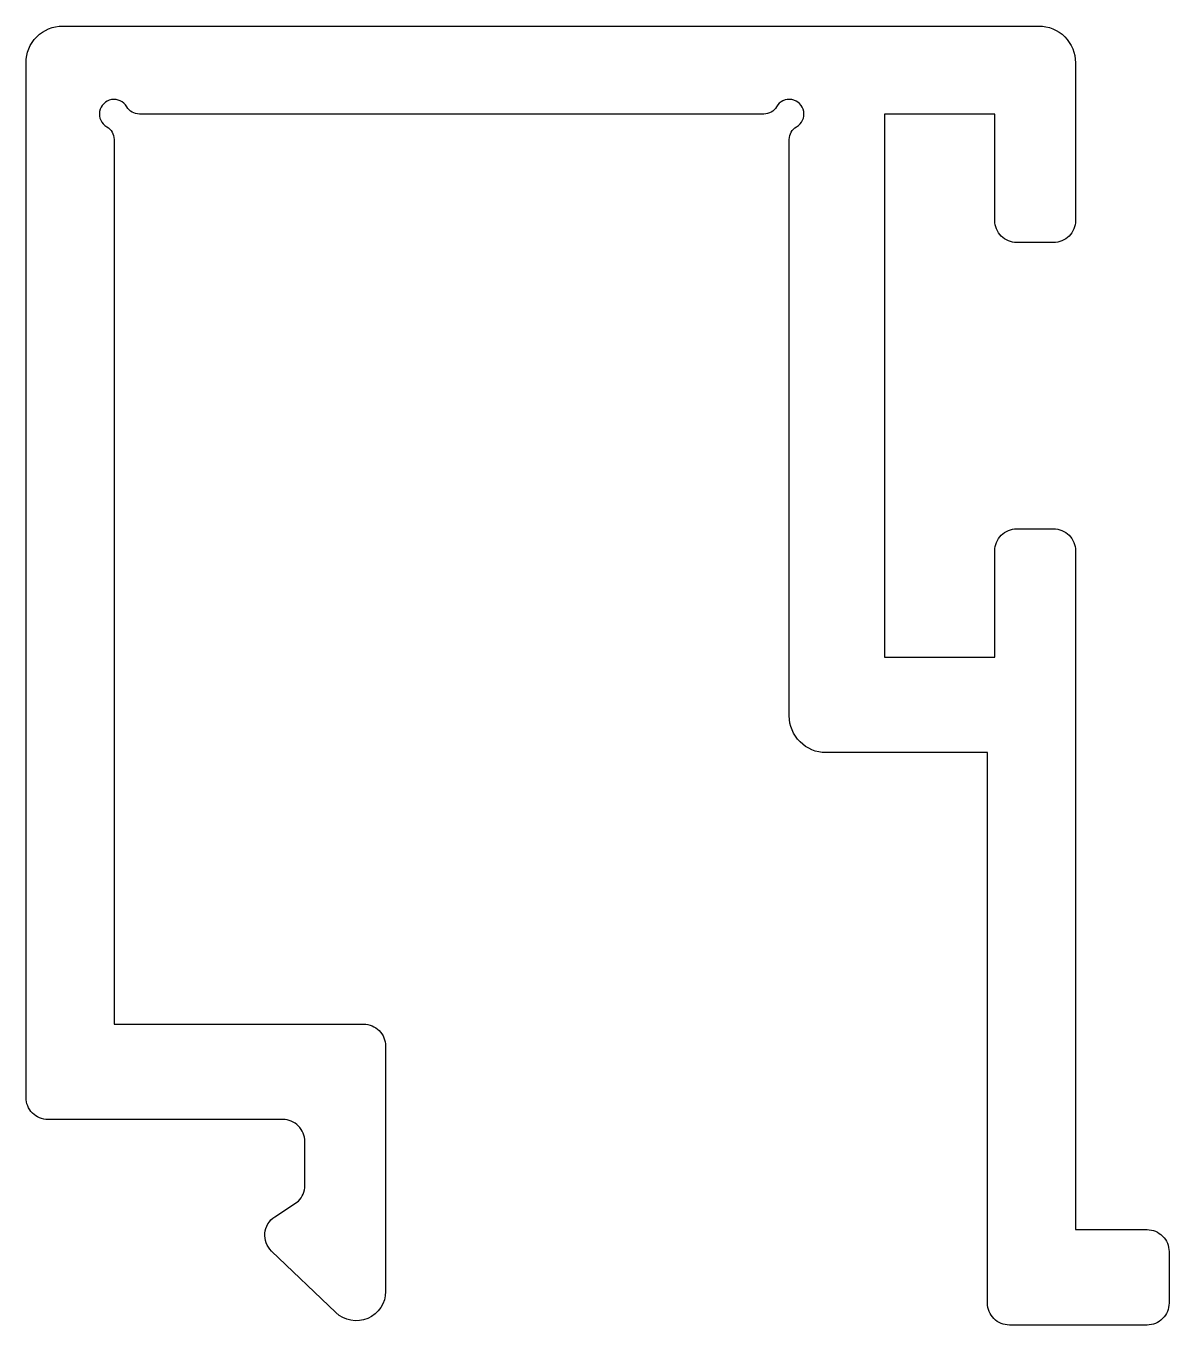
# Model space of a CAD drawing. Extents: x 171.5 to 187.1, y 214.9 to 232.6.
import ezdxf

# ---------------------------------------------------------------- set-up
doc = ezdxf.new("R2010")
doc.units = 0
doc.layers.get('0').update_dxf_attribs({"linetype": 'CONTINUOUS'})

msp = doc.modelspace()

# ---------------------------------------------------------------- linework, layer by layer
msp.add_lwpolyline([(185.307, 232.575, -0.414214), (185.807, 232.075), (185.807, 229.925, -0.414214), (185.507, 229.625), (185.007, 229.625, -0.414214), (184.707, 229.925), (184.707, 231.375), (183.207, 231.375), (183.207, 223.975), (184.707, 223.975), (184.707, 225.425, -0.414214), (185.007, 225.725), (185.507, 225.725, -0.414214), (185.807, 225.425), (185.807, 216.175), (186.782, 216.175, -0.414214), (187.082, 215.875), (187.082, 215.175, -0.414214), (186.782, 214.875), (184.907, 214.875, -0.414214), (184.607, 215.175), (184.607, 222.675), (182.407, 222.675, -0.414214), (181.907, 223.175), (181.907, 231.029, -0.267949), (182.007, 231.202, 1.303225), (181.733, 231.475, -0.267949), (181.56, 231.375), (173.053, 231.375, -0.267949), (172.88, 231.475, 1.303225), (172.607, 231.202, -0.267949), (172.707, 231.029), (172.707, 218.975), (176.107, 218.975, -0.414214), (176.407, 218.675), (176.407, 215.333, -0.660328), (175.73, 215.044), (174.854, 215.883, -0.481109), (174.896, 216.35), (175.219, 216.563, 0.198912), (175.307, 216.775), (175.307, 217.375, 0.414214), (175.007, 217.675), (171.807, 217.675, -0.414214), (171.507, 217.975), (171.507, 232.075, -0.414214), (172.007, 232.575)], format="xyb", close=True)

doc.saveas('drawing.dxf')
